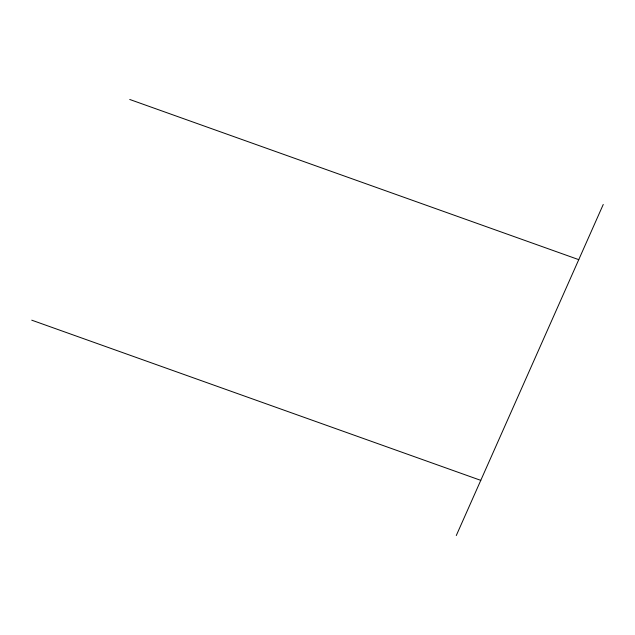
<?xml version="1.0" encoding="UTF-8"?>
<svg xmlns="http://www.w3.org/2000/svg" width="635" height="635" viewBox="0 0 635 635"><rect width="100%" height="100%" fill="white"/><g stroke="black" fill="none" stroke-linecap="round" stroke-linejoin="round"><path stroke-width="0.95" d="M456.279 535.535L603.25 204.47M129.73 99.465L578.755 259.651M31.75 320.175L480.774 480.362"/></g></svg>
